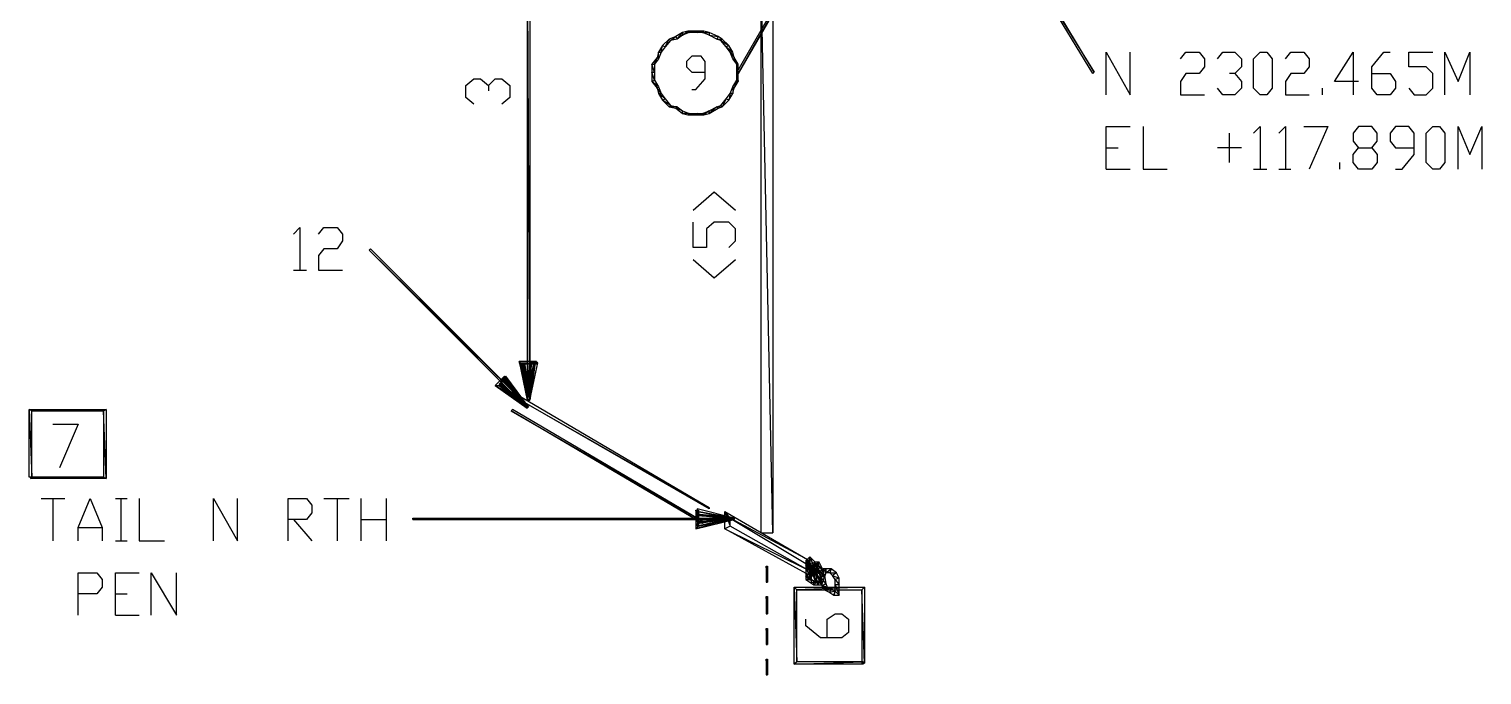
# Model space of a CAD drawing. Header units: millimetres. Extents: x 43 to 817, y 0 to 715.
# Drawn here: x 263.7 to 395, y 548.3 to 606.7 of the extents above; entities that cross this region are included whole.
import ezdxf

# ---------------------------------------------------------------- set-up
doc = ezdxf.new("R2010")
doc.units = ezdxf.units.MM
doc.layers.add('DIAGRAM', color=4, linetype='Continuous')

msp = doc.modelspace()

# ---------------------------------------------------------------- linework, layer by layer
at = {"layer": 'DIAGRAM'}
for p, q in [((308.92, 573.16), (308.68, 625)), ((308.68, 625), (308.68, 573.16)), ((308.92, 573.16), (308.68, 625)), ((308.92, 625), (308.92, 573.16)), ((341.08, 626.2), (327.64, 602.8)), ((327.76, 602.68), (341.08, 626.2)), ((327.76, 602.68), (341.08, 626.2)), ((341.2, 626.08), (327.76, 602.68)), ((348.04, 622), (359.92, 602.8)), ((348.04, 622), (359.92, 602.8)), ((359.8, 602.68), (348.04, 622)), ((359.92, 602.8), (348.28, 622.12)), ((330.88, 561.16), (329.8, 612.76)), ((329.8, 612.76), (329.8, 561.16)), ((330.88, 561.16), (329.8, 612.76)), ((330.88, 612.76), (330.88, 561.16)), ((322.72, 606.16), (323.2, 606.52)), ((323.2, 606.52), (322.72, 606.4)), ((322.72, 606.16), (323.2, 606.52)), ((323.2, 606.52), (323.32, 606.4)), ((324.04, 606.52), (323.2, 606.52)), ((323.2, 606.52), (323.32, 606.4)), ((323.32, 606.4), (324.04, 606.52)), ((323.32, 606.4), (324.04, 606.52)), ((324.04, 606.52), (324.04, 606.4)), ((324.04, 606.52), (324.04, 606.4)), ((324.04, 606.4), (324.64, 606.52)), ((324.64, 606.52), (324.04, 606.52)), ((324.04, 606.4), (324.64, 606.52)), ((324.64, 606.52), (324.52, 606.4)), ((324.64, 606.52), (324.52, 606.4)), ((325.12, 606.4), (324.64, 606.52)), ((321.52, 605.8), (320.92, 605.2)), ((321.16, 605.08), (321.52, 605.8)), ((321.16, 605.08), (321.52, 605.8)), ((321.64, 605.68), (321.16, 605.08)), ((322.12, 606.04), (321.52, 605.8)), ((321.52, 605.8), (321.64, 605.68)), ((321.52, 605.8), (321.64, 605.68)), ((321.64, 605.68), (322.12, 606.04)), ((321.64, 605.68), (322.12, 606.04)), ((322.24, 605.8), (321.64, 605.68)), ((322.72, 606.4), (322.12, 606.04)), ((322.12, 606.04), (322.24, 605.8)), ((322.12, 606.04), (322.24, 605.8)), ((322.24, 605.8), (322.72, 606.4)), ((322.24, 605.8), (322.72, 606.4)), ((322.72, 606.16), (322.24, 605.8)), ((322.72, 606.4), (322.72, 606.16)), ((322.72, 606.4), (322.72, 606.16)), ((323.32, 606.4), (322.72, 606.16)), ((324.04, 606.4), (323.32, 606.4)), ((324.52, 606.4), (324.04, 606.4)), ((324.52, 606.4), (325.12, 606.4)), ((324.52, 606.4), (325.12, 606.4)), ((325.12, 606.16), (324.52, 606.4)), ((325.12, 606.4), (325.12, 606.16)), ((325.12, 606.4), (325.12, 606.16)), ((325.96, 606.04), (325.12, 606.4)), ((325.12, 606.16), (325.96, 606.04)), ((325.12, 606.16), (325.96, 606.04)), ((325.84, 605.8), (325.12, 606.16)), ((325.96, 606.04), (325.84, 605.8)), ((325.96, 606.04), (325.84, 605.8)), ((325.84, 605.8), (326.32, 605.8)), ((325.84, 605.8), (326.32, 605.8)), ((326.2, 605.68), (325.84, 605.8)), ((326.32, 605.8), (325.96, 606.04)), ((326.32, 605.8), (326.2, 605.68)), ((326.32, 605.8), (326.2, 605.68)), ((326.2, 605.68), (326.92, 605.2)), ((326.2, 605.68), (326.92, 605.2)), ((326.68, 605.08), (326.2, 605.68)), ((326.92, 605.2), (326.32, 605.8)), ((320.44, 604.12), (319.96, 603.52)), ((320.2, 603.52), (320.44, 604.12)), ((320.2, 603.52), (320.44, 604.12)), ((320.56, 604), (320.2, 603.52)), ((320.56, 604.6), (320.44, 604.12)), ((320.44, 604.12), (320.56, 604)), ((320.44, 604.12), (320.56, 604)), ((320.92, 605.2), (320.56, 604.6)), ((320.56, 604), (320.56, 604.6)), ((320.56, 604), (320.56, 604.6)), ((320.56, 604.6), (320.8, 604.6)), ((320.8, 604.6), (320.56, 604)), ((320.56, 604.6), (320.8, 604.6)), ((320.8, 604.6), (320.92, 605.2)), ((320.8, 604.6), (320.92, 605.2)), ((321.16, 605.08), (320.8, 604.6)), ((320.92, 605.2), (321.16, 605.08)), ((320.92, 605.2), (321.16, 605.08)), ((323.56, 604.24), (323.08, 603.76)), ((324.4, 604.24), (323.56, 604.24)), ((324.76, 603.76), (324.4, 604.24)), ((326.92, 605.2), (326.68, 605.08)), ((326.92, 605.2), (326.68, 605.08)), ((326.68, 605.08), (327.28, 604.6)), ((326.68, 605.08), (327.28, 604.6)), ((327.04, 604.6), (326.68, 605.08)), ((327.28, 604.6), (326.92, 605.2)), ((327.28, 604.6), (327.04, 604.6)), ((327.28, 604.6), (327.04, 604.6)), ((327.04, 604.6), (327.4, 604.12)), ((327.04, 604.6), (327.4, 604.12)), ((327.28, 604), (327.04, 604.6)), ((327.4, 604.12), (327.28, 604.6)), ((327.4, 604.12), (327.28, 604)), ((327.4, 604.12), (327.28, 604)), ((327.28, 604), (327.76, 603.52)), ((327.28, 604), (327.76, 603.52)), ((327.64, 603.52), (327.28, 604)), ((327.76, 603.52), (327.4, 604.12)), ((361, 600.76), (361, 604.6)), ((361, 604.6), (363.16, 600.76)), ((363.16, 600.76), (363.16, 604.6)), ((367.72, 604), (368.2, 604.6)), ((368.2, 604.6), (369.4, 604.6)), ((369.4, 604.6), (369.88, 604)), ((369.88, 604), (369.88, 603.28)), ((371.08, 604), (371.56, 604.6)), ((371.56, 604.6), (372.64, 604.6)), ((372.64, 604.6), (373.24, 604)), ((373.24, 604), (373.24, 603.28)), ((374.32, 604), (374.92, 604.6)), ((374.32, 601.36), (374.32, 604)), ((374.92, 604.6), (375.52, 604.6)), ((375.52, 604.6), (376, 604)), ((376, 604), (376, 601.36)), ((377.2, 604), (377.68, 604.6)), ((377.68, 604.6), (378.88, 604.6)), ((378.88, 604.6), (379.36, 604)), ((379.36, 604), (379.36, 603.28)), ((381.64, 601.96), (383.32, 604.6)), ((383.32, 604.6), (383.32, 600.76)), ((385, 603.28), (386.08, 604.6)), ((386.08, 604.6), (386.68, 604.6)), ((388.36, 603.28), (388.36, 604.6)), ((388.36, 604.6), (390.52, 604.6)), ((391.6, 600.76), (391.6, 604.6)), ((391.6, 604.6), (392.8, 601.96)), ((392.8, 601.96), (393.88, 604.6)), ((393.88, 604.6), (393.88, 600.76)), ((320.2, 602.8), (319.96, 603.52)), ((319.96, 603.52), (319.96, 602.8)), ((320.2, 602.8), (319.96, 603.52)), ((319.96, 603.52), (320.2, 603.52)), ((319.96, 603.52), (320.2, 603.52)), ((320.2, 602.08), (319.96, 602.8)), ((319.96, 602.8), (319.96, 601.96)), ((320.2, 602.08), (319.96, 602.8)), ((319.96, 602.8), (320.2, 602.8)), ((319.96, 602.8), (320.2, 602.8)), ((320.2, 603.52), (320.2, 602.8)), ((320.2, 602.8), (320.2, 602.08)), ((323.08, 603.76), (323.08, 603.28)), ((323.08, 603.28), (323.56, 602.8)), ((323.56, 602.8), (324.76, 602.8)), ((324.76, 602.2), (324.76, 603.76)), ((327.76, 603.52), (327.64, 603.52)), ((327.76, 603.52), (327.64, 603.52)), ((327.64, 603.52), (327.76, 602.8)), ((327.64, 603.52), (327.76, 602.8)), ((327.64, 602.8), (327.64, 603.52)), ((327.76, 602.8), (327.64, 602.8)), ((327.76, 602.8), (327.64, 602.8)), ((327.64, 602.8), (327.76, 601.96)), ((327.64, 602.8), (327.76, 601.96)), ((327.64, 602.08), (327.64, 602.8)), ((327.64, 602.8), (327.76, 602.68)), ((327.76, 602.8), (327.76, 603.52)), ((327.76, 601.96), (327.76, 602.8)), ((359.92, 602.8), (359.8, 602.68)), ((368.2, 602.68), (367.72, 601.96)), ((369.4, 602.68), (368.2, 602.68)), ((369.88, 603.28), (369.4, 602.68)), ((372.64, 602.68), (372.16, 602.68)), ((373.24, 603.28), (372.64, 602.68)), ((372.64, 602.68), (373.24, 601.96)), ((377.68, 602.68), (377.2, 601.96)), ((378.88, 602.68), (377.68, 602.68)), ((379.36, 603.28), (378.88, 602.68)), ((385, 601.36), (385, 603.28)), ((385, 602.68), (386.68, 602.68)), ((386.68, 602.68), (387.16, 601.96)), ((389.92, 603.28), (388.36, 603.28)), ((390.52, 602.68), (389.92, 603.28)), ((390.52, 601.36), (390.52, 602.68)), ((303.16, 601.6), (303.88, 602.2)), ((303.16, 600.52), (303.16, 601.6)), ((303.88, 602.2), (304.48, 602.2)), ((304.48, 602.2), (305.2, 601.6)), ((305.2, 601.6), (305.8, 602.2)), ((305.2, 601.6), (305.2, 601.12)), ((305.8, 602.2), (306.4, 602.2)), ((306.4, 602.2), (307.12, 601.6)), ((307.12, 601.6), (307.12, 600.52)), ((319.96, 601.96), (320.2, 602.08)), ((319.96, 601.96), (320.2, 602.08)), ((320.56, 601.48), (319.96, 601.96)), ((319.96, 601.96), (320.44, 601.36)), ((320.56, 601.48), (319.96, 601.96)), ((320.2, 602.08), (320.56, 601.48)), ((320.44, 601.36), (320.56, 601.48)), ((320.44, 601.36), (320.56, 601.48)), ((320.8, 600.88), (320.44, 601.36)), ((320.44, 601.36), (320.56, 600.88)), ((320.8, 600.88), (320.44, 601.36)), ((320.56, 601.48), (320.8, 600.88)), ((323.92, 601.24), (324.76, 602.2)), ((327.04, 600.88), (327.28, 601.48)), ((327.28, 601.48), (327.64, 602.08)), ((327.4, 601.36), (327.28, 601.48)), ((327.4, 601.36), (327.28, 601.48)), ((327.28, 601.48), (327.28, 600.88)), ((327.28, 601.48), (327.28, 600.88)), ((327.28, 600.88), (327.4, 601.36)), ((327.64, 602.08), (327.4, 601.36)), ((327.64, 602.08), (327.4, 601.36)), ((327.4, 601.36), (327.76, 601.96)), ((327.76, 601.96), (327.64, 602.08)), ((327.76, 601.96), (327.64, 602.08)), ((367.72, 601.96), (367.72, 600.76)), ((371.56, 600.76), (371.08, 601.36)), ((373.24, 601.36), (372.64, 600.76)), ((373.24, 601.96), (373.24, 601.36)), ((374.92, 600.76), (374.32, 601.36)), ((376, 601.36), (375.52, 600.76)), ((377.2, 601.96), (377.2, 600.76)), ((380.56, 600.76), (380.56, 601.36)), ((383.8, 601.96), (381.64, 601.96)), ((385.48, 600.76), (385, 601.36)), ((387.16, 601.36), (386.68, 600.76)), ((387.16, 601.96), (387.16, 601.36)), ((388.36, 601.36), (388.84, 600.76)), ((389.92, 600.76), (390.52, 601.36)), ((303.88, 599.92), (303.16, 600.52)), ((307.12, 600.52), (306.4, 599.92)), ((321.16, 600.4), (320.56, 600.88)), ((320.56, 600.88), (320.92, 600.28)), ((321.16, 600.4), (320.56, 600.88)), ((320.56, 600.88), (320.8, 600.88)), ((320.56, 600.88), (320.8, 600.88)), ((320.8, 600.88), (321.16, 600.4)), ((320.92, 600.28), (321.16, 600.4)), ((320.92, 600.28), (321.16, 600.4)), ((321.64, 599.8), (320.92, 600.28)), ((320.92, 600.28), (321.52, 599.68)), ((321.64, 599.8), (320.92, 600.28)), ((321.16, 600.4), (321.64, 599.8)), ((323.56, 601.24), (323.92, 601.24)), ((326.2, 599.8), (326.68, 600.4)), ((326.68, 600.4), (326.32, 599.68)), ((326.68, 600.4), (326.32, 599.68)), ((326.32, 599.68), (326.92, 600.28)), ((326.68, 600.4), (327.04, 600.88)), ((326.92, 600.28), (326.68, 600.4)), ((326.92, 600.28), (326.68, 600.4)), ((327.04, 600.88), (326.92, 600.28)), ((326.92, 600.28), (327.28, 600.88)), ((327.04, 600.88), (326.92, 600.28)), ((327.28, 600.88), (327.04, 600.88)), ((327.28, 600.88), (327.04, 600.88)), ((367.72, 600.76), (369.88, 600.76)), ((372.64, 600.76), (371.56, 600.76)), ((375.52, 600.76), (374.92, 600.76)), ((377.2, 600.76), (379.36, 600.76)), ((386.68, 600.76), (385.48, 600.76)), ((388.84, 600.76), (389.92, 600.76)), ((321.52, 599.68), (321.64, 599.8)), ((321.52, 599.68), (321.64, 599.8)), ((322.24, 599.68), (321.52, 599.68)), ((321.52, 599.68), (322.12, 599.56)), ((322.24, 599.68), (321.52, 599.68)), ((321.64, 599.8), (322.24, 599.68)), ((322.12, 599.56), (322.24, 599.68)), ((322.12, 599.56), (322.24, 599.68)), ((322.72, 599.32), (322.12, 599.56)), ((322.12, 599.56), (322.72, 599.08)), ((322.72, 599.32), (322.12, 599.56)), ((322.24, 599.68), (322.72, 599.32)), ((322.72, 599.08), (322.72, 599.32)), ((322.72, 599.32), (323.32, 599.08)), ((322.72, 599.08), (322.72, 599.32)), ((323.32, 599.08), (322.72, 599.08)), ((322.72, 599.08), (323.2, 598.96)), ((323.32, 599.08), (322.72, 599.08)), ((324.04, 599.08), (323.2, 598.96)), ((324.04, 599.08), (323.2, 598.96)), ((323.2, 598.96), (323.32, 599.08)), ((323.2, 598.96), (323.32, 599.08)), ((323.2, 598.96), (324.04, 598.96)), ((323.32, 599.08), (324.04, 599.08)), ((324.52, 599.08), (324.04, 598.96)), ((324.52, 599.08), (324.04, 598.96)), ((324.04, 598.96), (324.04, 599.08)), ((324.04, 599.08), (324.52, 599.08)), ((324.04, 598.96), (324.04, 599.08)), ((324.04, 598.96), (324.64, 598.96)), ((324.52, 599.08), (325.12, 599.32)), ((324.64, 598.96), (324.52, 599.08)), ((324.64, 598.96), (324.52, 599.08)), ((325.12, 599.32), (324.64, 598.96)), ((325.12, 599.32), (324.64, 598.96)), ((324.64, 598.96), (325.12, 599.08)), ((325.84, 599.68), (325.12, 599.08)), ((325.84, 599.68), (325.12, 599.08)), ((325.12, 599.32), (325.84, 599.68)), ((325.12, 599.08), (325.96, 599.56)), ((325.12, 599.08), (325.12, 599.32)), ((325.12, 599.08), (325.12, 599.32)), ((325.84, 599.68), (326.2, 599.8)), ((325.96, 599.56), (325.84, 599.68)), ((325.96, 599.56), (325.84, 599.68)), ((326.2, 599.8), (325.96, 599.56)), ((326.2, 599.8), (325.96, 599.56)), ((325.96, 599.56), (326.32, 599.68)), ((326.32, 599.68), (326.2, 599.8)), ((326.32, 599.68), (326.2, 599.8)), ((361, 594.04), (361, 597.88)), ((361, 597.88), (363.16, 597.88)), ((364.36, 597.88), (364.36, 594.04)), ((374.32, 597.28), (374.92, 597.88)), ((374.92, 597.88), (374.92, 594.04)), ((376.6, 597.28), (377.2, 597.88)), ((377.2, 597.88), (377.2, 594.04)), ((378.88, 597.88), (381.04, 597.88)), ((381.04, 597.88), (379.36, 594.04)), ((383.8, 597.88), (383.32, 597.28)), ((385, 597.88), (383.8, 597.88)), ((385.48, 597.28), (385, 597.88)), ((387.16, 597.88), (386.68, 597.28)), ((388.36, 597.88), (387.16, 597.88)), ((388.84, 597.28), (388.36, 597.88)), ((389.92, 597.28), (390.52, 597.88)), ((390.52, 597.88), (391.12, 597.88)), ((391.12, 597.88), (391.6, 597.28)), ((392.8, 594.04), (392.8, 597.88)), ((392.8, 597.88), (393.88, 595.36)), ((393.88, 595.36), (394.96, 597.88)), ((394.96, 597.88), (394.96, 594.04)), ((372.16, 594.64), (372.16, 597.28)), ((383.32, 597.28), (383.32, 596.56)), ((383.32, 596.56), (383.8, 595.96)), ((385, 595.96), (385.48, 596.56)), ((385.48, 596.56), (385.48, 597.28)), ((386.68, 597.28), (386.68, 596.56)), ((386.68, 596.56), (387.16, 595.96)), ((388.84, 595.36), (388.84, 597.28)), ((389.92, 594.64), (389.92, 597.28)), ((391.6, 597.28), (391.6, 594.64)), ((361, 595.96), (362.08, 595.96)), ((373.24, 595.96), (371.08, 595.96)), ((383.32, 595.36), (383.8, 595.96)), ((383.32, 594.64), (383.32, 595.36)), ((383.8, 595.96), (385, 595.96)), ((385, 595.96), (385.48, 595.36)), ((385.48, 595.36), (385.48, 594.64)), ((387.16, 595.96), (388.84, 595.96)), ((387.76, 594.04), (388.84, 595.36)), ((361, 594.04), (363.16, 594.04)), ((364.36, 594.04), (366.52, 594.04)), ((374.32, 594.04), (375.52, 594.04)), ((376.6, 594.04), (377.68, 594.04)), ((382.12, 594.04), (382.12, 594.64)), ((383.8, 594.04), (383.32, 594.64)), ((385, 594.04), (383.8, 594.04)), ((385.48, 594.64), (385, 594.04)), ((387.16, 594.04), (387.76, 594.04)), ((390.52, 594.04), (389.92, 594.64)), ((391.12, 594.04), (390.52, 594.04)), ((391.6, 594.64), (391.12, 594.04)), ((323.68, 590.32), (325.6, 592)), ((325.6, 592), (327.52, 590.32)), ((287.56, 588.16), (288.16, 588.76)), ((288.16, 588.76), (288.16, 584.92)), ((289.84, 588.16), (290.32, 588.76)), ((290.32, 588.76), (291.52, 588.76)), ((291.52, 588.76), (292, 588.16)), ((292, 588.16), (292, 587.56)), ((323.68, 586.96), (323.68, 589.24)), ((325.6, 589.24), (324.88, 588.64)), ((324.88, 588.64), (324.88, 586.96)), ((326.92, 589.24), (325.6, 589.24)), ((327.52, 588.64), (326.92, 589.24)), ((327.52, 587.56), (327.52, 588.64)), ((290.32, 586.84), (289.84, 586.24)), ((291.52, 586.84), (290.32, 586.84)), ((292, 587.56), (291.52, 586.84)), ((294.4, 586.72), (294.52, 586.84)), ((294.52, 586.84), (308.8, 572.56)), ((324.88, 586.96), (323.68, 586.96)), ((326.92, 586.96), (327.52, 587.56)), ((289.84, 586.24), (289.84, 584.92)), ((308.8, 572.56), (294.4, 586.72)), ((294.4, 586.72), (308.68, 572.44)), ((308.8, 572.56), (294.4, 586.72)), ((323.68, 585.88), (325.6, 584.2)), ((325.6, 584.2), (327.52, 585.88)), ((287.56, 584.92), (288.76, 584.92)), ((289.84, 584.92), (292, 584.92)), ((308.92, 573.28), (307.96, 576.64)), ((307.96, 576.64), (308.68, 573.16)), ((308.92, 573.28), (307.96, 576.64)), ((307.96, 576.64), (308.2, 576.4)), ((307.96, 576.64), (308.2, 576.4)), ((309.52, 576.64), (307.96, 576.64)), ((308.92, 573.16), (308.08, 576.52)), ((308.08, 576.52), (308.68, 573.16)), ((308.92, 573.16), (308.08, 576.52)), ((308.08, 576.52), (308.32, 576.52)), ((308.2, 576.4), (309.52, 576.64)), ((308.2, 576.4), (309.52, 576.64)), ((308.2, 576.4), (308.92, 573.28)), ((309.52, 576.4), (308.2, 576.4)), ((308.32, 576.52), (308.92, 573.16)), ((308.92, 573.16), (308.32, 576.52)), ((308.32, 576.52), (308.68, 573.16)), ((308.92, 573.16), (308.32, 576.52)), ((308.32, 576.52), (308.44, 576.52)), ((308.44, 576.52), (308.92, 573.16)), ((308.92, 573.16), (308.44, 576.52)), ((308.44, 576.52), (308.68, 573.16)), ((308.92, 573.16), (308.44, 576.52)), ((308.44, 576.52), (308.68, 576.52)), ((308.68, 573.28), (309.4, 576.52)), ((308.68, 573.16), (309.28, 576.52)), ((308.68, 573.16), (309.04, 576.52)), ((308.68, 573.16), (308.92, 576.52)), ((308.68, 576.52), (308.92, 573.16)), ((309.4, 576.52), (308.92, 573.16)), ((308.92, 573.16), (309.64, 576.52)), ((309.4, 576.52), (308.92, 573.16)), ((309.28, 576.52), (308.92, 573.16)), ((308.92, 573.16), (309.4, 576.52)), ((309.28, 576.52), (308.92, 573.16)), ((309.04, 576.52), (308.92, 573.16)), ((308.92, 573.16), (309.28, 576.52)), ((309.04, 576.52), (308.92, 573.16)), ((309.04, 576.52), (308.92, 576.52)), ((308.92, 576.52), (308.92, 573.16)), ((308.92, 573.16), (309.04, 576.52)), ((308.92, 576.52), (308.92, 573.16)), ((309.28, 576.52), (309.04, 576.52)), ((309.4, 576.52), (309.28, 576.52)), ((309.64, 576.52), (309.4, 576.52)), ((309.52, 576.64), (309.52, 576.4)), ((306.64, 575.32), (305.8, 574.48)), ((306.16, 574.48), (306.64, 575.32)), ((306.16, 574.48), (306.64, 575.32)), ((306.76, 575.2), (306.16, 574.48)), ((306.64, 575.08), (306.52, 574.96)), ((306.76, 575.32), (306.64, 575.2)), ((306.64, 575.32), (306.76, 575.2)), ((306.64, 575.2), (308.8, 572.56)), ((306.64, 575.2), (308.8, 572.56)), ((308.68, 572.44), (306.64, 575.2)), ((306.76, 575.08), (306.64, 574.96)), ((306.76, 575.08), (306.64, 574.96)), ((308.8, 572.56), (306.64, 575.08)), ((308.8, 572.56), (306.76, 575.32)), ((308.8, 572.56), (306.76, 575.08)), ((308.8, 572.56), (306.76, 575.08)), ((308.8, 572.56), (305.8, 574.48)), ((305.8, 574.48), (308.68, 572.44)), ((308.8, 572.56), (305.8, 574.48)), ((305.8, 574.48), (306.16, 574.48)), ((305.8, 574.48), (306.16, 574.48)), ((306.16, 574.6), (306.28, 574.72)), ((306.16, 574.6), (306.28, 574.72)), ((306.16, 574.48), (306.28, 574.6)), ((308.8, 572.56), (306.16, 574.6)), ((306.16, 574.6), (308.68, 572.44)), ((308.8, 572.56), (306.16, 574.6)), ((308.8, 572.56), (306.16, 574.6)), ((306.16, 574.6), (308.68, 572.44)), ((308.8, 572.56), (306.16, 574.6)), ((306.16, 574.48), (308.8, 572.56)), ((308.8, 572.56), (306.16, 574.48)), ((306.16, 574.48), (308.68, 572.44)), ((308.8, 572.56), (306.16, 574.48)), ((306.28, 574.72), (308.8, 572.56)), ((306.28, 574.72), (308.8, 572.56)), ((306.28, 574.6), (308.8, 572.56)), ((306.52, 574.96), (308.8, 572.56)), ((306.52, 574.96), (308.8, 572.56)), ((308.68, 572.44), (306.52, 574.96)), ((306.64, 574.96), (308.8, 572.56)), ((306.64, 574.96), (308.8, 572.56)), ((308.68, 572.44), (306.64, 574.96)), ((306.64, 574.96), (308.8, 572.56)), ((306.64, 574.96), (308.8, 572.56)), ((308.68, 572.44), (306.64, 574.96)), ((307.36, 573.88), (307.24, 573.64)), ((325.12, 563.44), (307.36, 573.88)), ((307.24, 573.64), (325.12, 563.44)), ((307.24, 573.64), (325.12, 563.44)), ((325.12, 563.32), (307.24, 573.64)), ((308.92, 573.16), (308.68, 573.28)), ((308.68, 573.16), (308.92, 573.28)), ((308.92, 573.16), (308.68, 573.16)), ((308.68, 573.16), (308.92, 573.16)), ((308.92, 573.16), (308.68, 573.16)), ((308.68, 573.16), (308.92, 573.16)), ((308.92, 573.16), (308.68, 573.16)), ((308.68, 573.16), (308.92, 573.16)), ((308.68, 573.16), (308.92, 573.16)), ((308.8, 572.56), (308.68, 572.44)), ((308.68, 572.44), (308.8, 572.56)), ((308.8, 572.56), (308.68, 572.44)), ((308.68, 572.44), (308.8, 572.56)), ((308.8, 572.56), (308.68, 572.44)), ((308.68, 572.44), (308.8, 572.56)), ((308.8, 572.56), (308.68, 572.44)), ((308.68, 572.44), (308.8, 572.56)), ((308.68, 572.44), (308.8, 572.56)), ((263.92, 572.2), (263.68, 572.32)), ((263.68, 572.32), (270.64, 572.32)), ((263.92, 572.2), (263.68, 572.32)), ((263.68, 572.32), (263.92, 566.2)), ((263.68, 572.32), (263.92, 566.2)), ((263.68, 566.2), (263.68, 572.32)), ((270.64, 572.32), (263.92, 572.2)), ((270.64, 572.32), (263.92, 572.2)), ((263.92, 572.2), (270.4, 572.2)), ((263.92, 566.2), (263.92, 572.2)), ((270.4, 572.2), (270.64, 572.32)), ((270.4, 572.2), (270.64, 572.32)), ((270.64, 566.08), (270.4, 572.2)), ((270.4, 572.2), (270.4, 566.2)), ((270.64, 566.08), (270.4, 572.2)), ((270.64, 572.32), (270.64, 566.08)), ((307.36, 572.32), (307.24, 572.2)), ((307.24, 572.2), (324.64, 562.12)), ((307.24, 572.2), (324.64, 562.12)), ((324.52, 562), (307.24, 572.2)), ((324.64, 562.12), (307.36, 572.32)), ((265.84, 571), (268.12, 571)), ((268.12, 571), (266.44, 567.04)), ((263.92, 566.2), (263.68, 566.2)), ((263.8, 566.2), (263.8, 566.08)), ((263.8, 566.08), (270.4, 566.2)), ((270.4, 566.2), (263.8, 566.2)), ((263.8, 566.08), (270.4, 566.2)), ((270.64, 566.08), (263.8, 566.08)), ((270.4, 566.2), (270.64, 566.08)), ((270.4, 566.2), (270.64, 566.08)), ((264.76, 564.28), (266.92, 564.28)), ((265.84, 564.28), (265.84, 560.44)), ((268.12, 561.64), (269.2, 564.28)), ((269.2, 564.28), (270.28, 561.64)), ((271.48, 564.28), (272.56, 564.28)), ((271.96, 564.28), (271.96, 560.44)), ((273.64, 564.28), (273.64, 560.44)), ((280.36, 560.44), (280.36, 564.28)), ((280.36, 564.28), (282.52, 560.44)), ((282.52, 560.44), (282.52, 564.28)), ((287.08, 560.44), (287.08, 564.28)), ((287.08, 564.28), (288.76, 564.28)), ((288.76, 564.28), (289.24, 563.68)), ((289.24, 563.68), (289.24, 562.96)), ((290.32, 564.28), (292.6, 564.28)), ((291.52, 564.28), (291.52, 560.44)), ((293.68, 560.44), (293.68, 564.28)), ((295.96, 564.28), (295.96, 560.44)), ((324.16, 561.76), (323.92, 563.2)), ((323.92, 563.2), (323.92, 561.52)), ((324.16, 561.76), (323.92, 563.2)), ((323.92, 563.2), (324.16, 563.2)), ((324.04, 563.32), (324.04, 563.08)), ((327.4, 562.48), (324.04, 563.32)), ((324.16, 563.2), (324.16, 561.76)), ((325.12, 563.44), (325.12, 563.32)), ((288.76, 562.36), (287.08, 562.36)), ((287.56, 562.36), (289.24, 560.44)), ((289.24, 562.96), (288.76, 562.36)), ((293.68, 562.36), (295.96, 562.36)), ((327.4, 562.48), (298.36, 562.36)), ((327.4, 562.48), (298.36, 562.36)), ((298.36, 562.36), (298.36, 562.48)), ((298.36, 562.48), (327.4, 562.48)), ((298.36, 562.36), (327.4, 562.36)), ((327.28, 562.48), (323.92, 561.52)), ((327.28, 562.48), (323.92, 561.52)), ((323.92, 561.52), (327.4, 562.36)), ((324.04, 563.08), (327.4, 562.48)), ((324.04, 563.08), (327.4, 562.48)), ((327.28, 562.36), (324.04, 563.08)), ((324.04, 563.08), (324.04, 562.84)), ((327.4, 562.48), (324.04, 563.08)), ((324.04, 562.84), (327.4, 562.48)), ((324.04, 562.84), (327.4, 562.48)), ((327.28, 562.36), (324.04, 562.84)), ((324.04, 562.84), (324.04, 562.72)), ((327.4, 562.48), (324.04, 562.84)), ((324.04, 562.72), (327.4, 562.48)), ((324.04, 562.72), (327.4, 562.48)), ((327.4, 562.36), (324.04, 562.72)), ((324.04, 562.72), (324.04, 562.48)), ((327.4, 562.48), (324.04, 562.72)), ((327.28, 562.48), (324.04, 561.76)), ((327.28, 562.48), (324.04, 561.76)), ((324.04, 562), (327.28, 562.48)), ((327.4, 562.48), (324.04, 562.12)), ((327.4, 562.48), (324.04, 562.12)), ((324.04, 562.36), (327.4, 562.48)), ((324.04, 562.48), (327.4, 562.48)), ((324.04, 562.48), (327.4, 562.48)), ((327.4, 562.36), (324.04, 562.48)), ((327.4, 562.48), (324.04, 562.12)), ((327.4, 562.48), (324.04, 562.12)), ((324.04, 562.36), (327.4, 562.48)), ((324.04, 561.76), (327.4, 562.36)), ((324.04, 562.12), (327.4, 562.36)), ((324.04, 562.12), (324.04, 562.36)), ((324.04, 562.12), (327.4, 562.36)), ((324.04, 562.12), (324.04, 562.36)), ((324.04, 561.76), (324.04, 562)), ((324.16, 561.76), (327.28, 562.48)), ((324.64, 562.12), (324.52, 562)), ((327.04, 562.48), (326.56, 563.08)), ((326.56, 563.08), (334.24, 558.64)), ((327.04, 562.48), (326.56, 563.08)), ((326.56, 563.08), (327.04, 561.76)), ((326.56, 563.08), (327.04, 561.76)), ((326.56, 561.52), (326.56, 563.08)), ((334.24, 558.64), (327.04, 562.48)), ((327.04, 562.48), (333.88, 558.4)), ((334.24, 558.64), (327.04, 562.48)), ((327.04, 561.76), (327.04, 562.48)), ((327.4, 562.48), (327.28, 562.36)), ((327.4, 562.36), (327.28, 562.48)), ((327.4, 562.48), (327.28, 562.36)), ((327.4, 562.36), (327.28, 562.48)), ((327.4, 562.48), (327.4, 562.36)), ((327.4, 562.36), (327.4, 562.48)), ((327.4, 562.48), (327.4, 562.36)), ((327.4, 562.36), (327.4, 562.48)), ((327.4, 562.36), (327.4, 562.48)), ((268.12, 560.44), (268.12, 561.64)), ((268.12, 561.64), (270.28, 561.64)), ((270.28, 561.64), (270.28, 560.44)), ((323.92, 561.52), (324.16, 561.76)), ((323.92, 561.52), (324.16, 561.76)), ((327.04, 561.76), (326.56, 561.52)), ((327.04, 561.76), (326.56, 561.52)), ((326.56, 561.52), (333.88, 557.92)), ((326.56, 561.52), (333.88, 557.92)), ((334.24, 557.32), (326.56, 561.52)), ((333.88, 557.92), (327.04, 561.76)), ((329.8, 561.16), (330.88, 561.16)), ((271.48, 560.44), (272.56, 560.44)), ((273.64, 560.44), (275.92, 560.44)), ((330.4, 556.72), (330.28, 558.16)), ((330.28, 558.16), (330.28, 556.72)), ((330.4, 556.72), (330.28, 558.16)), ((330.28, 558.16), (330.4, 558.16)), ((330.4, 558.16), (330.4, 556.72)), ((334.24, 559), (333.88, 558.64)), ((333.88, 558.4), (334.24, 558.64)), ((333.88, 558.4), (334.24, 558.64)), ((334.24, 557.92), (333.88, 558.64)), ((333.88, 558.64), (333.88, 557.92)), ((334.24, 557.92), (333.88, 558.64)), ((333.88, 558.64), (334.24, 558.4)), ((333.88, 558.64), (334.24, 558.4)), ((334.24, 557.92), (333.88, 558.4)), ((333.88, 558.4), (333.88, 557.92)), ((334.24, 557.92), (333.88, 558.4)), ((333.88, 558.28), (334.24, 558.4)), ((333.88, 557.2), (334.84, 558.4)), ((334.24, 557.2), (333.88, 558.28)), ((333.88, 558.28), (333.88, 557.2)), ((334.24, 557.2), (333.88, 558.28)), ((333.88, 558.28), (334.24, 557.68)), ((333.88, 558.28), (334.24, 557.68)), ((335.44, 557.44), (333.88, 558.28)), ((335.32, 556.72), (333.88, 558.28)), ((333.88, 558.28), (334.96, 556.6)), ((335.32, 556.72), (333.88, 558.28)), ((334.36, 558.76), (334, 558.64)), ((334, 558.64), (335.2, 556.72)), ((334, 558.64), (335.2, 556.72)), ((334.84, 556.6), (334, 558.64)), ((335.08, 558.16), (334, 557.32)), ((334.12, 557.08), (335.08, 558.16)), ((334.12, 557.08), (335.08, 558.16)), ((334.24, 558.4), (334.24, 559)), ((334.24, 559), (334.24, 558.4)), ((334.72, 558.52), (334.24, 559)), ((334.24, 558.64), (334.24, 557.92)), ((334.24, 558.4), (334.72, 558.52)), ((334.24, 558.4), (334.72, 558.52)), ((334.24, 558.4), (334.24, 557.92)), ((334.48, 558.16), (334.24, 558.4)), ((334.24, 558.4), (335.32, 556.72)), ((334.84, 558.4), (334.24, 556.96)), ((334.84, 558.4), (334.24, 556.96)), ((334.24, 556.96), (335.08, 558.28)), ((335.2, 556.72), (334.36, 558.76)), ((334.84, 556.72), (334.36, 558.28)), ((334.36, 558.28), (334.36, 556.72)), ((334.84, 556.72), (334.36, 558.28)), ((334.36, 558.28), (334.84, 558.28)), ((334.72, 558.52), (334.48, 558.16)), ((334.72, 558.52), (334.48, 558.16)), ((334.48, 558.16), (335.08, 558.52)), ((334.48, 558.16), (335.08, 558.52)), ((334.84, 558.16), (334.48, 558.16)), ((335.08, 558.52), (334.72, 558.52)), ((335.08, 558.52), (334.84, 558.16)), ((335.08, 558.52), (334.84, 558.16)), ((335.08, 558.28), (334.84, 558.4)), ((334.84, 558.28), (334.84, 556.72)), ((334.84, 558.16), (335.32, 558.04)), ((334.84, 558.16), (335.32, 558.04)), ((334.96, 557.92), (334.84, 558.16)), ((335.32, 558.04), (334.96, 557.92)), ((335.32, 558.04), (334.96, 557.92)), ((335.32, 558.04), (335.08, 558.52)), ((335.08, 558.16), (335.32, 557.8)), ((335.56, 557.2), (335.32, 558.04)), ((268.12, 553.72), (268.12, 557.56)), ((268.12, 557.56), (269.8, 557.56)), ((269.8, 557.56), (270.28, 556.96)), ((270.28, 556.96), (270.28, 556.24)), ((271.48, 553.72), (271.48, 557.56)), ((271.48, 557.56), (273.64, 557.56)), ((274.72, 553.72), (274.72, 557.56)), ((274.72, 557.56), (277, 553.72)), ((277, 553.72), (277, 557.56)), ((330.28, 556.72), (330.4, 556.72)), ((333.88, 557.92), (334.24, 557.92)), ((333.88, 557.92), (334.24, 557.32)), ((333.88, 557.92), (334.24, 557.32)), ((334.24, 557.92), (333.88, 557.92)), ((333.88, 557.92), (334.24, 557.92)), ((334.24, 557.08), (333.88, 557.2)), ((333.88, 557.2), (333.88, 556.96)), ((334.24, 557.08), (333.88, 557.2)), ((333.88, 557.2), (334.24, 557.2)), ((333.88, 557.2), (334.24, 557.2)), ((334.24, 556.96), (333.88, 557.2)), ((333.88, 556.96), (334.24, 557.08)), ((333.88, 556.96), (334.24, 557.08)), ((334.6, 556.84), (333.88, 556.96)), ((333.88, 556.96), (334.6, 556.48)), ((334.6, 556.84), (333.88, 556.96)), ((334, 557.32), (334.12, 557.08)), ((335.32, 557.8), (334.12, 557.08)), ((334.24, 557.32), (334.24, 557.92)), ((334.24, 557.68), (334.24, 557.2)), ((334.24, 557.68), (335.44, 557.44)), ((334.24, 557.68), (335.44, 557.44)), ((335.2, 557.08), (334.24, 557.68)), ((334.24, 557.2), (334.24, 557.08)), ((334.24, 557.08), (334.6, 556.84)), ((334.36, 556.72), (334.84, 556.72)), ((334.96, 556.84), (334.6, 556.48)), ((334.96, 556.84), (334.6, 556.48)), ((334.6, 556.48), (334.6, 556.84)), ((334.6, 556.84), (334.96, 556.84)), ((334.6, 556.48), (334.6, 556.84)), ((335.2, 556.72), (334.84, 556.6)), ((334.96, 557.92), (335.56, 557.2)), ((334.96, 557.92), (335.56, 557.2)), ((335.2, 557.2), (334.96, 557.92)), ((335.08, 556.84), (334.96, 556.48)), ((335.08, 556.84), (334.96, 556.48)), ((334.96, 556.48), (334.96, 556.84)), ((334.96, 556.84), (335.08, 556.84)), ((334.96, 556.48), (334.96, 556.84)), ((334.96, 556.6), (335.32, 556.72)), ((335.08, 556.84), (335.2, 557.2)), ((335.32, 556.48), (335.08, 556.84)), ((335.32, 556.48), (335.08, 556.84)), ((335.44, 557.92), (335.2, 557.32)), ((335.44, 557.44), (335.2, 557.08)), ((335.2, 557.32), (335.56, 557.2)), ((335.2, 557.2), (335.56, 557.32)), ((335.56, 557.2), (335.2, 557.2)), ((335.56, 557.2), (335.2, 557.2)), ((335.2, 557.2), (335.32, 556.48)), ((335.2, 557.2), (335.32, 556.48)), ((335.68, 556.6), (335.2, 557.2)), ((335.2, 557.2), (335.32, 556.36)), ((335.68, 556.6), (335.2, 557.2)), ((335.32, 556.48), (335.56, 557.2)), ((335.56, 557.2), (335.44, 557.92)), ((335.56, 557.2), (335.44, 557.92)), ((335.44, 557.92), (335.68, 557.56)), ((335.44, 557.92), (335.68, 557.56)), ((335.68, 557.92), (335.44, 557.92)), ((335.68, 557.56), (335.56, 557.2)), ((335.56, 557.32), (335.68, 556.6)), ((335.68, 557.56), (335.68, 557.92)), ((335.68, 557.92), (335.68, 557.56)), ((335.68, 557.56), (336.16, 557.92)), ((336.16, 557.92), (335.68, 557.92)), ((335.68, 557.56), (336.16, 557.92)), ((336.04, 557.56), (335.68, 557.56)), ((336.16, 557.92), (336.04, 557.56)), ((336.16, 557.92), (336.04, 557.56)), ((336.04, 557.56), (336.64, 557.56)), ((336.04, 557.56), (336.64, 557.56)), ((336.28, 557.32), (336.04, 557.56)), ((336.64, 557.56), (336.16, 557.92)), ((336.64, 557.56), (336.28, 557.32)), ((336.64, 557.56), (336.28, 557.32)), ((336.28, 557.32), (336.88, 557.08)), ((336.28, 557.32), (336.88, 557.08)), ((336.52, 556.96), (336.28, 557.32)), ((336.88, 557.08), (336.52, 556.96)), ((336.88, 557.08), (336.52, 556.96)), ((336.52, 556.96), (336.88, 556.48)), ((336.52, 556.96), (336.88, 556.48)), ((336.52, 556.48), (336.52, 556.96)), ((336.88, 557.08), (336.64, 557.56)), ((336.88, 556.48), (336.88, 557.08)), ((269.8, 555.64), (268.12, 555.64)), ((270.28, 556.24), (269.8, 555.64)), ((271.48, 555.64), (272.56, 555.64)), ((330.4, 553.84), (330.28, 555.4)), ((330.28, 555.4), (330.28, 553.84)), ((330.4, 553.84), (330.28, 555.4)), ((330.28, 555.4), (330.4, 555.4)), ((330.4, 555.4), (330.4, 553.84)), ((333.04, 556), (332.8, 556.24)), ((332.8, 556.24), (339.16, 556.24)), ((333.04, 556), (332.8, 556.24)), ((332.8, 556.24), (333.04, 549.52)), ((332.8, 556.24), (333.04, 549.52)), ((332.8, 549.28), (332.8, 556.24)), ((339.16, 556.24), (333.04, 556)), ((339.16, 556.24), (333.04, 556)), ((333.04, 556), (338.92, 556)), ((333.04, 549.52), (333.04, 556)), ((334.6, 556.48), (334.96, 556.48)), ((334.96, 556.48), (335.32, 556.48)), ((335.32, 556.36), (335.68, 556.6)), ((335.32, 556.36), (335.68, 556.6)), ((335.8, 556.24), (335.32, 556.36)), ((335.32, 556.36), (335.56, 556)), ((335.8, 556.24), (335.32, 556.36)), ((335.56, 556), (335.8, 556.24)), ((335.56, 556), (335.8, 556.24)), ((336.16, 556.12), (335.56, 556)), ((336.16, 556.12), (335.56, 556)), ((335.56, 556), (336.04, 555.76)), ((335.68, 556.6), (335.8, 556.24)), ((335.8, 556.24), (336.16, 556.12)), ((336.04, 555.76), (336.16, 556.12)), ((336.04, 555.76), (336.16, 556.12)), ((336.52, 555.88), (336.04, 555.76)), ((336.52, 555.88), (336.04, 555.76)), ((336.04, 555.76), (336.4, 555.52)), ((336.16, 556.12), (336.52, 555.88)), ((336.52, 555.88), (336.4, 555.52)), ((336.4, 555.52), (336.52, 555.88)), ((336.4, 555.52), (336.88, 555.52)), ((336.88, 556.48), (336.52, 556.48)), ((336.88, 556.48), (336.52, 556.48)), ((336.52, 556.48), (336.88, 555.52)), ((336.52, 556.48), (336.88, 555.52)), ((336.52, 555.88), (336.52, 556.48)), ((336.88, 555.52), (336.52, 555.88)), ((336.88, 555.52), (336.52, 555.88)), ((336.88, 555.52), (336.88, 556.48)), ((338.92, 556), (339.16, 556.24)), ((338.92, 556), (339.16, 556.24)), ((339.16, 549.4), (338.92, 556)), ((338.92, 556), (338.92, 549.4)), ((339.16, 549.4), (338.92, 556)), ((339.16, 556.24), (339.16, 549.4)), ((271.48, 553.72), (273.64, 553.72)), ((330.28, 553.84), (330.4, 553.84)), ((333.88, 552.76), (333.88, 553.36)), ((335.2, 551.68), (333.88, 552.76)), ((335.8, 553.36), (336.52, 553.84)), ((335.8, 551.68), (335.8, 553.36)), ((336.52, 553.84), (337.12, 553.84)), ((337.12, 553.84), (337.72, 553.36)), ((337.72, 553.36), (337.72, 552.16)), ((330.4, 551.08), (330.28, 552.52)), ((330.28, 552.52), (330.28, 551.08)), ((330.4, 551.08), (330.28, 552.52)), ((330.28, 552.52), (330.4, 552.52)), ((330.4, 552.52), (330.4, 551.08)), ((337.12, 551.68), (335.2, 551.68)), ((337.72, 552.16), (337.12, 551.68)), ((330.28, 551.08), (330.4, 551.08)), ((330.4, 548.32), (330.28, 549.76)), ((330.28, 549.76), (330.28, 548.32)), ((330.4, 548.32), (330.28, 549.76)), ((330.28, 549.76), (330.4, 549.76)), ((330.4, 549.76), (330.4, 548.32)), ((333.04, 549.52), (332.8, 549.28)), ((333.04, 549.52), (332.8, 549.28)), ((332.8, 549.28), (339.04, 549.52)), ((332.8, 549.28), (339.04, 549.52)), ((339.04, 549.28), (332.8, 549.28)), ((339.04, 549.52), (333.04, 549.52)), ((338.92, 549.4), (339.16, 549.4)), ((339.04, 549.52), (339.04, 549.28)), ((330.28, 548.32), (330.4, 548.32))]:
    msp.add_line(p, q, dxfattribs=at)

doc.saveas('drawing.dxf')
